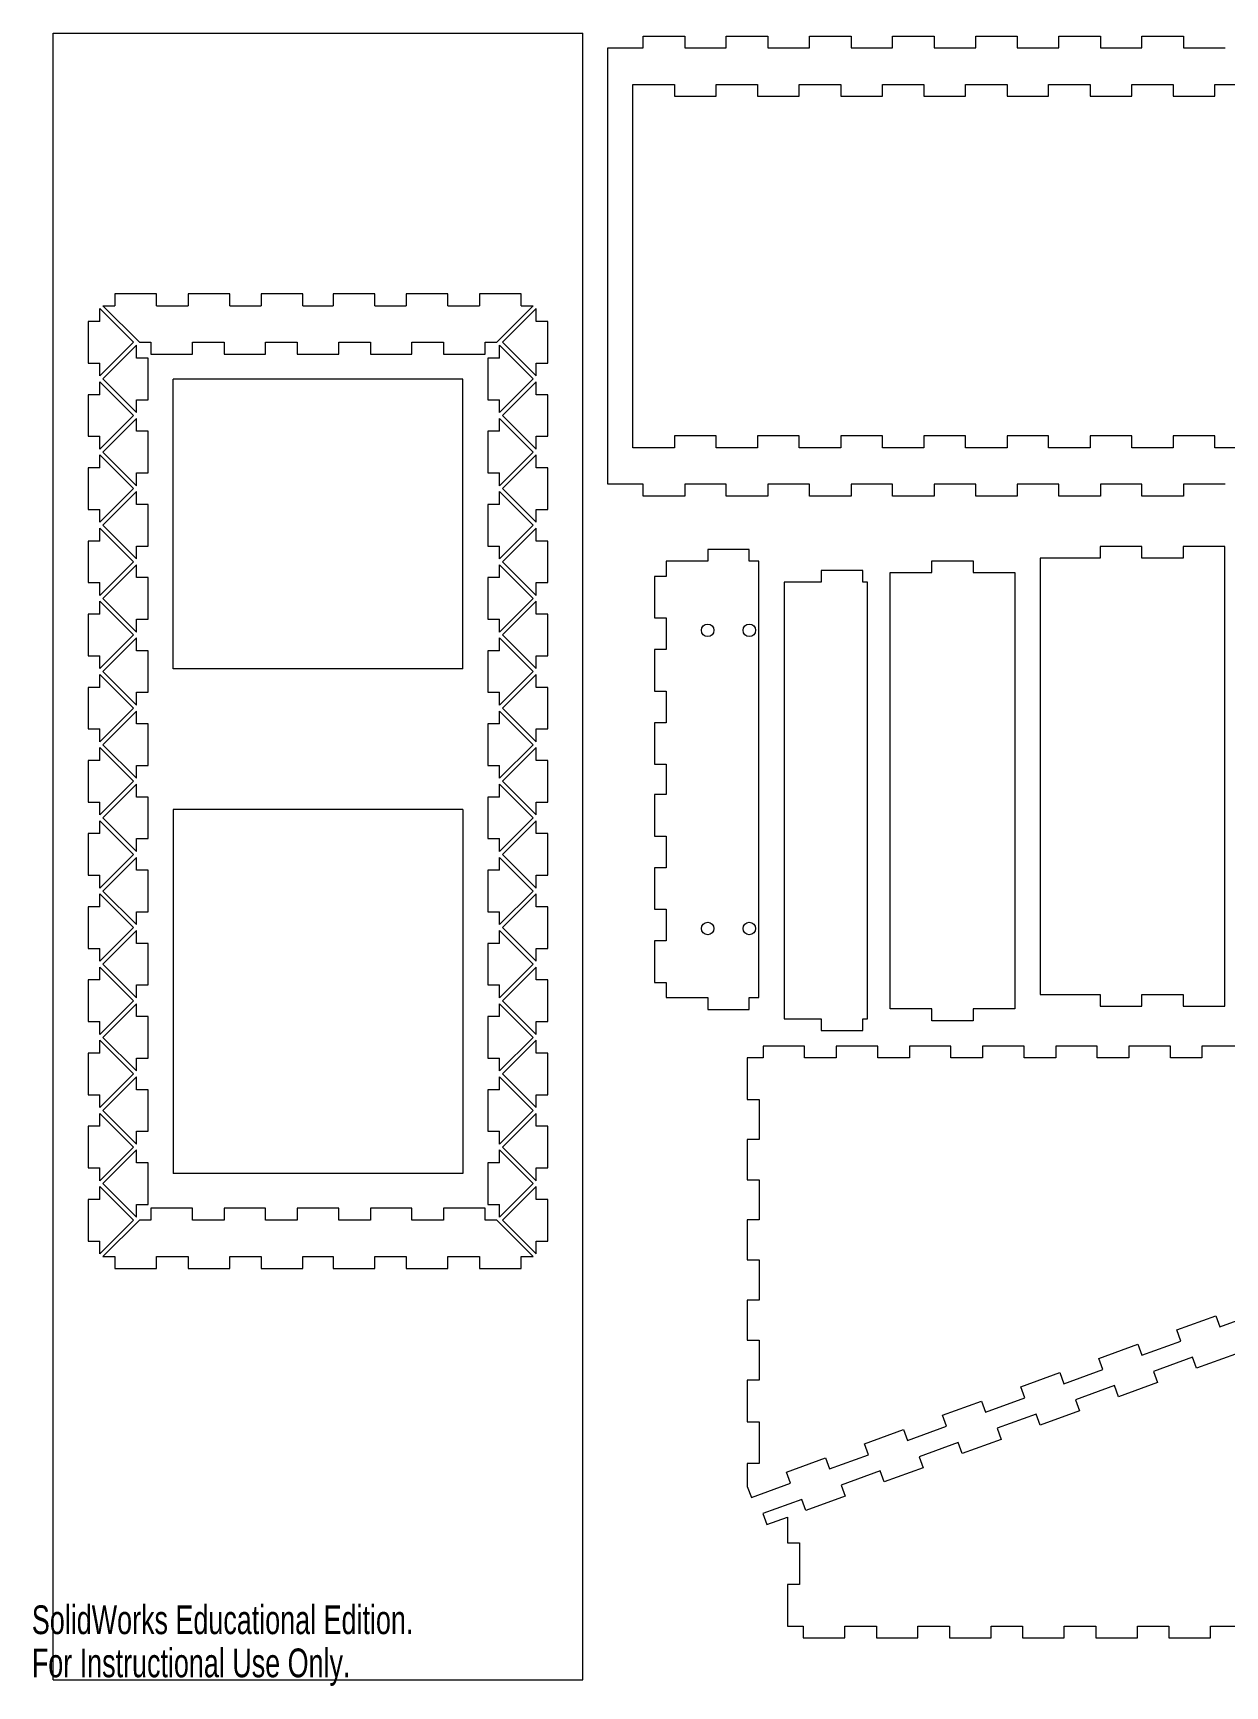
# Model space of a CAD drawing. Header units: millimetres. Extents: x 0 to 557, y 0 to 398.
# Drawn here: x 0.3 to 287.1, y -0.1 to 397.6 of the extents above; entities that cross this region are included whole.
import ezdxf

# ---------------------------------------------------------------- set-up
doc = ezdxf.new("R2010")
doc.units = ezdxf.units.MM
doc.styles.add('SLDTEXTSTYLE0', font='TXT', dxfattribs={"width": 0.7})

msp = doc.modelspace()

# ---------------------------------------------------------------- linework, layer by layer
at = {"color": 7, "linetype": 'Continuous', "lineweight": 15}
for p, q in [((5.16, 1.35), (5.16, 397.55)), ((5.16, 397.55), (132.56, 397.55)), ((132.56, 1.35), (132.56, 397.55)), ((138.59, 289), (138.59, 394)), ((138.59, 394), (147.11, 394)), ((147.11, 394), (147.11, 396.83)), ((147.11, 396.83), (157.11, 396.83)), ((157.11, 396.83), (157.11, 394)), ((157.11, 394), (167.11, 394)), ((167.11, 394), (167.11, 396.83)), ((167.11, 396.83), (177.11, 396.83)), ((177.11, 396.83), (177.11, 394)), ((177.11, 394), (187.11, 394)), ((187.11, 394), (187.11, 396.83)), ((187.11, 396.83), (197.11, 396.83)), ((197.11, 396.83), (197.11, 394)), ((197.11, 394), (207.11, 394)), ((207.11, 394), (207.11, 396.83)), ((207.11, 396.83), (217.11, 396.83)), ((217.11, 396.83), (217.11, 394)), ((217.11, 394), (227.11, 394)), ((227.11, 394), (227.11, 396.83)), ((227.11, 396.83), (237.11, 396.83)), ((237.11, 396.83), (237.11, 394)), ((237.11, 394), (247.11, 394)), ((247.11, 394), (247.11, 396.83)), ((247.11, 396.83), (257.11, 396.83)), ((257.11, 396.83), (257.11, 394)), ((257.11, 394), (267.11, 394)), ((267.11, 394), (267.11, 396.83)), ((267.11, 396.83), (277.11, 396.83)), ((277.11, 396.83), (277.11, 394)), ((277.11, 394), (287.11, 394)), ((144.65, 385.2), (154.65, 385.2)), ((144.65, 297.8), (144.65, 385.2)), ((154.65, 385.2), (154.65, 382.37)), ((154.65, 382.37), (164.65, 382.37)), ((164.65, 385.2), (174.65, 385.2)), ((164.65, 382.37), (164.65, 385.2)), ((174.65, 385.2), (174.65, 382.37)), ((174.65, 382.37), (184.65, 382.37)), ((184.65, 385.2), (194.65, 385.2)), ((184.65, 382.37), (184.65, 385.2)), ((194.65, 385.2), (194.65, 382.37)), ((194.65, 382.37), (204.65, 382.37)), ((204.65, 385.2), (214.65, 385.2)), ((204.65, 382.37), (204.65, 385.2)), ((214.65, 385.2), (214.65, 382.37)), ((214.65, 382.37), (224.65, 382.37)), ((224.65, 385.2), (234.65, 385.2)), ((224.65, 382.37), (224.65, 385.2)), ((234.65, 385.2), (234.65, 382.37)), ((234.65, 382.37), (244.65, 382.37)), ((244.65, 385.2), (254.65, 385.2)), ((244.65, 382.37), (244.65, 385.2)), ((254.65, 385.2), (254.65, 382.37)), ((254.65, 382.37), (264.65, 382.37)), ((264.65, 385.2), (274.65, 385.2)), ((264.65, 382.37), (264.65, 385.2)), ((274.65, 385.2), (274.65, 382.37)), ((274.65, 382.37), (284.65, 382.37)), ((284.65, 385.2), (294.65, 385.2)), ((284.65, 382.37), (284.65, 385.2)), ((30.01, 334.78), (20.01, 334.78)), ((20.01, 334.78), (20.01, 331.95)), ((30.01, 331.95), (30.01, 334.78)), ((47.61, 334.78), (37.61, 334.78)), ((37.61, 334.78), (37.61, 331.95)), ((47.61, 331.95), (47.61, 334.78)), ((65.21, 334.78), (55.21, 334.78)), ((55.21, 334.78), (55.21, 331.95)), ((65.21, 331.95), (65.21, 334.78)), ((82.51, 334.78), (72.51, 334.78)), ((72.51, 334.78), (72.51, 331.95)), ((82.51, 331.95), (82.51, 334.78)), ((100.11, 334.78), (90.11, 334.78)), ((90.11, 334.78), (90.11, 331.95)), ((100.11, 331.95), (100.11, 334.78)), ((117.71, 334.78), (107.71, 334.78)), ((107.71, 334.78), (107.71, 331.95)), ((117.71, 331.95), (117.71, 334.78)), ((16.36, 331.25), (24.46, 323.15)), ((16.36, 328.15), (16.36, 331.25)), ((17.07, 331.95), (25.87, 323.15)), ((17.07, 331.95), (20.01, 331.95)), ((30.01, 331.95), (37.61, 331.95)), ((47.61, 331.95), (55.21, 331.95)), ((65.21, 331.95), (72.51, 331.95)), ((82.51, 331.95), (90.11, 331.95)), ((100.11, 331.95), (107.71, 331.95)), ((120.66, 331.95), (111.86, 323.15)), ((121.36, 331.25), (113.27, 323.15)), ((117.71, 331.95), (120.66, 331.95)), ((121.36, 328.15), (121.36, 331.25)), ((16.36, 328.15), (13.53, 328.15)), ((13.53, 328.15), (13.53, 318.15)), ((124.19, 328.15), (121.36, 328.15)), ((124.19, 318.15), (124.19, 328.15)), ((24.46, 323.15), (16.36, 315.06)), ((25.16, 322.45), (17.07, 314.35)), ((25.16, 319.35), (25.16, 322.45)), ((25.87, 323.15), (28.66, 323.15)), ((28.66, 323.15), (28.66, 320.32)), ((38.66, 320.32), (38.66, 323.15)), ((38.66, 323.15), (46.26, 323.15)), ((46.26, 323.15), (46.26, 320.32)), ((56.26, 320.32), (56.26, 323.15)), ((56.26, 323.15), (63.86, 323.15)), ((63.86, 323.15), (63.86, 320.32)), ((73.86, 320.32), (73.86, 323.15)), ((73.86, 323.15), (81.46, 323.15)), ((81.46, 323.15), (81.46, 320.32)), ((91.46, 320.32), (91.46, 323.15)), ((91.46, 323.15), (99.06, 323.15)), ((99.06, 323.15), (99.06, 320.32)), ((109.06, 320.32), (109.06, 323.15)), ((109.06, 323.15), (111.86, 323.15)), ((112.56, 322.45), (120.66, 314.35)), ((112.56, 319.35), (112.56, 322.45)), ((113.27, 323.15), (121.36, 315.06)), ((13.53, 318.15), (16.36, 318.15)), ((16.36, 315.06), (16.36, 318.15)), ((27.99, 319.35), (25.16, 319.35)), ((27.99, 309.35), (27.99, 319.35)), ((28.66, 320.32), (38.66, 320.32)), ((46.26, 320.32), (56.26, 320.32)), ((63.86, 320.32), (73.86, 320.32)), ((81.46, 320.32), (91.46, 320.32)), ((99.06, 320.32), (109.06, 320.32)), ((112.56, 319.35), (109.73, 319.35)), ((109.73, 319.35), (109.73, 309.35)), ((121.36, 318.15), (124.19, 318.15)), ((121.36, 315.06), (121.36, 318.15)), ((17.07, 314.35), (25.16, 306.26)), ((34.02, 244.6), (34.02, 314.3)), ((103.71, 314.3), (34.02, 314.3)), ((103.71, 244.6), (103.71, 314.3)), ((120.66, 314.35), (112.56, 306.26)), ((16.36, 310.55), (13.53, 310.55)), ((13.53, 310.55), (13.53, 300.55)), ((16.36, 313.65), (24.46, 305.55)), ((16.36, 310.55), (16.36, 313.65)), ((121.36, 313.65), (113.27, 305.55)), ((121.36, 310.55), (121.36, 313.65)), ((124.19, 310.55), (121.36, 310.55)), ((124.19, 300.55), (124.19, 310.55)), ((25.16, 309.35), (27.99, 309.35)), ((25.16, 306.26), (25.16, 309.35)), ((109.73, 309.35), (112.56, 309.35)), ((112.56, 306.26), (112.56, 309.35)), ((24.46, 305.55), (16.36, 297.46)), ((25.16, 304.85), (17.07, 296.75)), ((25.16, 301.75), (25.16, 304.85)), ((112.56, 304.85), (120.66, 296.75)), ((112.56, 301.75), (112.56, 304.85)), ((113.27, 305.55), (121.36, 297.46)), ((13.53, 300.55), (16.36, 300.55)), ((16.36, 297.46), (16.36, 300.55)), ((27.99, 301.75), (25.16, 301.75)), ((27.99, 291.75), (27.99, 301.75)), ((112.56, 301.75), (109.73, 301.75)), ((109.73, 301.75), (109.73, 291.75)), ((121.36, 300.55), (124.19, 300.55)), ((121.36, 297.46), (121.36, 300.55)), ((154.65, 300.63), (154.65, 297.8)), ((164.65, 300.63), (154.65, 300.63)), ((164.65, 297.8), (164.65, 300.63)), ((174.65, 300.63), (174.65, 297.8)), ((184.65, 300.63), (174.65, 300.63)), ((184.65, 297.8), (184.65, 300.63)), ((194.65, 300.63), (194.65, 297.8)), ((204.65, 300.63), (194.65, 300.63)), ((204.65, 297.8), (204.65, 300.63)), ((214.65, 300.63), (214.65, 297.8)), ((224.65, 300.63), (214.65, 300.63)), ((224.65, 297.8), (224.65, 300.63)), ((234.65, 300.63), (234.65, 297.8)), ((244.65, 300.63), (234.65, 300.63)), ((244.65, 297.8), (244.65, 300.63)), ((254.65, 300.63), (254.65, 297.8)), ((264.65, 300.63), (254.65, 300.63)), ((264.65, 297.8), (264.65, 300.63)), ((274.65, 300.63), (274.65, 297.8)), ((284.65, 300.63), (274.65, 300.63)), ((284.65, 297.8), (284.65, 300.63)), ((16.36, 296.05), (24.46, 287.95)), ((16.36, 292.95), (16.36, 296.05)), ((17.07, 296.75), (25.16, 288.66)), ((120.66, 296.75), (112.56, 288.66)), ((121.36, 296.05), (113.27, 287.95)), ((121.36, 292.95), (121.36, 296.05)), ((154.65, 297.8), (144.65, 297.8)), ((174.65, 297.8), (164.65, 297.8)), ((194.65, 297.8), (184.65, 297.8)), ((214.65, 297.8), (204.65, 297.8)), ((234.65, 297.8), (224.65, 297.8)), ((254.65, 297.8), (244.65, 297.8)), ((274.65, 297.8), (264.65, 297.8)), ((294.65, 297.8), (284.65, 297.8)), ((16.36, 292.95), (13.53, 292.95)), ((13.53, 292.95), (13.53, 282.95)), ((25.16, 291.75), (27.99, 291.75)), ((25.16, 288.66), (25.16, 291.75)), ((109.73, 291.75), (112.56, 291.75)), ((112.56, 288.66), (112.56, 291.75)), ((124.19, 292.95), (121.36, 292.95)), ((124.19, 282.95), (124.19, 292.95)), ((24.46, 287.95), (16.36, 279.86)), ((25.16, 287.25), (17.07, 279.15)), ((25.16, 284.15), (25.16, 287.25)), ((112.56, 287.25), (120.66, 279.15)), ((112.56, 284.15), (112.56, 287.25)), ((113.27, 287.95), (121.36, 279.86)), ((147.11, 289), (138.59, 289)), ((147.11, 286.17), (147.11, 289)), ((167.11, 289), (157.11, 289)), ((157.11, 289), (157.11, 286.17)), ((167.11, 286.17), (167.11, 289)), ((187.11, 289), (177.11, 289)), ((177.11, 289), (177.11, 286.17)), ((187.11, 286.17), (187.11, 289)), ((207.11, 289), (197.11, 289)), ((197.11, 289), (197.11, 286.17)), ((207.11, 286.17), (207.11, 289)), ((227.11, 289), (217.11, 289)), ((217.11, 289), (217.11, 286.17)), ((227.11, 286.17), (227.11, 289)), ((247.11, 289), (237.11, 289)), ((237.11, 289), (237.11, 286.17)), ((247.11, 286.17), (247.11, 289)), ((267.11, 289), (257.11, 289)), ((257.11, 289), (257.11, 286.17)), ((267.11, 286.17), (267.11, 289)), ((287.11, 289), (277.11, 289)), ((277.11, 289), (277.11, 286.17)), ((13.53, 282.95), (16.36, 282.95)), ((16.36, 279.86), (16.36, 282.95)), ((27.99, 284.15), (25.16, 284.15)), ((27.99, 274.15), (27.99, 284.15)), ((112.56, 284.15), (109.73, 284.15)), ((109.73, 284.15), (109.73, 274.15)), ((121.36, 282.95), (124.19, 282.95)), ((121.36, 279.86), (121.36, 282.95)), ((157.11, 286.17), (147.11, 286.17)), ((177.11, 286.17), (167.11, 286.17)), ((197.11, 286.17), (187.11, 286.17)), ((217.11, 286.17), (207.11, 286.17)), ((237.11, 286.17), (227.11, 286.17)), ((257.11, 286.17), (247.11, 286.17)), ((277.11, 286.17), (267.11, 286.17)), ((16.36, 278.45), (24.46, 270.35)), ((16.36, 275.35), (16.36, 278.45)), ((17.07, 279.15), (25.16, 271.06)), ((120.66, 279.15), (112.56, 271.06)), ((121.36, 278.45), (113.27, 270.35)), ((121.36, 275.35), (121.36, 278.45)), ((16.36, 275.35), (13.53, 275.35)), ((13.53, 275.35), (13.53, 265.35)), ((124.19, 275.35), (121.36, 275.35)), ((124.19, 265.35), (124.19, 275.35)), ((25.16, 274.15), (27.99, 274.15)), ((25.16, 271.06), (25.16, 274.15)), ((109.73, 274.15), (112.56, 274.15)), ((112.56, 271.06), (112.56, 274.15)), ((152.63, 270.5), (152.63, 266.85)), ((162.63, 270.5), (152.63, 270.5)), ((162.63, 273.33), (162.63, 270.5)), ((172.63, 273.33), (162.63, 273.33)), ((172.63, 270.5), (172.63, 273.33)), ((174.97, 270.5), (172.63, 270.5)), ((174.97, 165.5), (174.97, 270.5)), ((216.52, 267.78), (216.52, 270.61)), ((216.52, 270.61), (226.52, 270.61)), ((226.52, 270.61), (226.52, 267.78)), ((242.64, 271.24), (242.64, 166.24)), ((257.07, 271.24), (242.64, 271.24)), ((257.07, 274.07), (257.07, 271.24)), ((267.07, 274.07), (257.07, 274.07)), ((267.07, 271.24), (267.07, 274.07)), ((277.07, 271.24), (267.07, 271.24)), ((277.07, 274.07), (277.07, 271.24)), ((287.07, 274.07), (277.07, 274.07)), ((287.07, 163.41), (287.07, 274.07)), ((24.46, 270.35), (16.36, 262.26)), ((25.16, 269.65), (17.07, 261.55)), ((25.16, 266.55), (25.16, 269.65)), ((27.99, 266.55), (25.16, 266.55)), ((27.99, 256.55), (27.99, 266.55)), ((112.56, 266.55), (109.73, 266.55)), ((109.73, 266.55), (109.73, 256.55)), ((112.56, 269.65), (120.66, 261.55)), ((112.56, 266.55), (112.56, 269.65)), ((113.27, 270.35), (121.36, 262.26)), ((149.8, 266.85), (149.8, 256.85)), ((152.63, 266.85), (149.8, 266.85)), ((189.97, 268.27), (189.97, 265.44)), ((199.97, 268.27), (189.97, 268.27)), ((199.97, 265.44), (199.97, 268.27)), ((206.52, 267.78), (216.52, 267.78)), ((206.52, 162.78), (206.52, 267.78)), ((226.52, 267.78), (236.52, 267.78)), ((236.52, 267.78), (236.52, 162.78)), ((13.53, 265.35), (16.36, 265.35)), ((16.36, 262.26), (16.36, 265.35)), ((121.36, 265.35), (124.19, 265.35)), ((121.36, 262.26), (121.36, 265.35)), ((181.02, 265.44), (181.02, 160.44)), ((189.97, 265.44), (181.02, 265.44)), ((201.07, 265.44), (199.97, 265.44)), ((201.07, 160.44), (201.07, 265.44)), ((16.36, 260.85), (24.46, 252.75)), ((16.36, 257.75), (16.36, 260.85)), ((17.07, 261.55), (25.16, 253.46)), ((120.66, 261.55), (112.56, 253.46)), ((121.36, 260.85), (113.27, 252.75)), ((121.36, 257.75), (121.36, 260.85)), ((16.36, 257.75), (13.53, 257.75)), ((13.53, 257.75), (13.53, 247.75)), ((25.16, 256.55), (27.99, 256.55)), ((25.16, 253.46), (25.16, 256.55)), ((109.73, 256.55), (112.56, 256.55)), ((112.56, 253.46), (112.56, 256.55)), ((124.19, 257.75), (121.36, 257.75)), ((124.19, 247.75), (124.19, 257.75)), ((149.8, 256.85), (152.63, 256.85)), ((152.63, 256.85), (152.63, 249.25)), ((24.46, 252.75), (16.36, 244.66)), ((25.16, 252.05), (17.07, 243.95)), ((25.16, 248.95), (25.16, 252.05)), ((112.56, 252.05), (120.66, 243.95)), ((112.56, 248.95), (112.56, 252.05)), ((113.27, 252.75), (121.36, 244.66)), ((13.53, 247.75), (16.36, 247.75)), ((16.36, 244.66), (16.36, 247.75)), ((27.99, 248.95), (25.16, 248.95)), ((27.99, 238.95), (27.99, 248.95)), ((112.56, 248.95), (109.73, 248.95)), ((109.73, 248.95), (109.73, 238.95)), ((121.36, 247.75), (124.19, 247.75)), ((121.36, 244.66), (121.36, 247.75)), ((149.8, 249.25), (149.8, 239.25)), ((152.63, 249.25), (149.8, 249.25)), ((16.36, 243.25), (24.46, 235.15)), ((16.36, 240.15), (16.36, 243.25)), ((17.07, 243.95), (25.16, 235.86)), ((103.71, 244.6), (34.02, 244.6)), ((120.66, 243.95), (112.56, 235.86)), ((121.36, 243.25), (113.27, 235.15)), ((121.36, 240.15), (121.36, 243.25)), ((16.36, 240.15), (13.53, 240.15)), ((13.53, 240.15), (13.53, 230.15)), ((25.16, 238.95), (27.99, 238.95)), ((25.16, 235.86), (25.16, 238.95)), ((109.73, 238.95), (112.56, 238.95)), ((112.56, 235.86), (112.56, 238.95)), ((124.19, 240.15), (121.36, 240.15)), ((124.19, 230.15), (124.19, 240.15)), ((149.8, 239.25), (152.63, 239.25)), ((152.63, 239.25), (152.63, 231.65)), ((24.46, 235.15), (16.36, 227.06)), ((113.27, 235.15), (121.36, 227.06)), ((25.16, 234.45), (17.07, 226.35)), ((25.16, 231.35), (25.16, 234.45)), ((27.99, 231.35), (25.16, 231.35)), ((27.99, 221.35), (27.99, 231.35)), ((112.56, 231.35), (109.73, 231.35)), ((109.73, 231.35), (109.73, 221.35)), ((112.56, 234.45), (120.66, 226.35)), ((112.56, 231.35), (112.56, 234.45)), ((149.8, 231.65), (149.8, 221.65)), ((152.63, 231.65), (149.8, 231.65)), ((13.53, 230.15), (16.36, 230.15)), ((16.36, 227.06), (16.36, 230.15)), ((121.36, 230.15), (124.19, 230.15)), ((121.36, 227.06), (121.36, 230.15)), ((16.36, 225.65), (24.46, 217.55)), ((16.36, 222.55), (16.36, 225.65)), ((17.07, 226.35), (25.16, 218.26)), ((120.66, 226.35), (112.56, 218.26)), ((121.36, 225.65), (113.27, 217.55)), ((121.36, 222.55), (121.36, 225.65)), ((16.36, 222.55), (13.53, 222.55)), ((13.53, 222.55), (13.53, 212.55)), ((25.16, 221.35), (27.99, 221.35)), ((25.16, 218.26), (25.16, 221.35)), ((109.73, 221.35), (112.56, 221.35)), ((112.56, 218.26), (112.56, 221.35)), ((124.19, 222.55), (121.36, 222.55)), ((124.19, 212.55), (124.19, 222.55)), ((149.8, 221.65), (152.63, 221.65)), ((152.63, 221.65), (152.63, 214.35)), ((24.46, 217.55), (16.36, 209.46)), ((25.16, 216.85), (17.07, 208.75)), ((25.16, 213.75), (25.16, 216.85)), ((112.56, 216.85), (120.66, 208.75)), ((112.56, 213.75), (112.56, 216.85)), ((113.27, 217.55), (121.36, 209.46)), ((13.53, 212.55), (16.36, 212.55)), ((16.36, 209.46), (16.36, 212.55)), ((27.99, 213.75), (25.16, 213.75)), ((27.99, 203.75), (27.99, 213.75)), ((103.71, 210.75), (34.02, 210.75)), ((34.02, 210.75), (34.02, 123.19)), ((103.71, 210.75), (103.71, 123.19)), ((112.56, 213.75), (109.73, 213.75)), ((109.73, 213.75), (109.73, 203.75)), ((121.36, 212.55), (124.19, 212.55)), ((121.36, 209.46), (121.36, 212.55)), ((149.8, 214.35), (149.8, 204.35)), ((152.63, 214.35), (149.8, 214.35)), ((16.36, 208.05), (24.46, 199.95)), ((16.36, 204.95), (16.36, 208.05)), ((17.07, 208.75), (25.16, 200.66)), ((120.66, 208.75), (112.56, 200.66)), ((121.36, 208.05), (113.27, 199.95)), ((121.36, 204.95), (121.36, 208.05)), ((16.36, 204.95), (13.53, 204.95)), ((13.53, 204.95), (13.53, 194.95)), ((25.16, 203.75), (27.99, 203.75)), ((25.16, 200.66), (25.16, 203.75)), ((109.73, 203.75), (112.56, 203.75)), ((112.56, 200.66), (112.56, 203.75)), ((124.19, 204.95), (121.36, 204.95)), ((124.19, 194.95), (124.19, 204.95)), ((149.8, 204.35), (152.63, 204.35)), ((152.63, 204.35), (152.63, 196.75)), ((24.46, 199.95), (16.36, 191.86)), ((25.16, 199.25), (17.07, 191.15)), ((25.16, 196.15), (25.16, 199.25)), ((112.56, 199.25), (120.66, 191.15)), ((112.56, 196.15), (112.56, 199.25)), ((113.27, 199.95), (121.36, 191.86)), ((13.53, 194.95), (16.36, 194.95)), ((16.36, 191.86), (16.36, 194.95)), ((27.99, 196.15), (25.16, 196.15)), ((27.99, 186.15), (27.99, 196.15)), ((112.56, 196.15), (109.73, 196.15)), ((109.73, 196.15), (109.73, 186.15)), ((121.36, 194.95), (124.19, 194.95)), ((121.36, 191.86), (121.36, 194.95)), ((149.8, 196.75), (149.8, 186.75)), ((152.63, 196.75), (149.8, 196.75)), ((17.07, 191.15), (25.16, 183.06)), ((120.66, 191.15), (112.56, 183.06)), ((16.36, 187.35), (13.53, 187.35)), ((13.53, 187.35), (13.53, 177.35)), ((16.36, 190.45), (24.46, 182.35)), ((16.36, 187.35), (16.36, 190.45)), ((121.36, 190.45), (113.27, 182.35)), ((121.36, 187.35), (121.36, 190.45)), ((124.19, 187.35), (121.36, 187.35)), ((124.19, 177.35), (124.19, 187.35)), ((25.16, 186.15), (27.99, 186.15)), ((25.16, 183.06), (25.16, 186.15)), ((109.73, 186.15), (112.56, 186.15)), ((112.56, 183.06), (112.56, 186.15)), ((149.8, 186.75), (152.63, 186.75)), ((152.63, 186.75), (152.63, 179.15)), ((24.46, 182.35), (16.36, 174.26)), ((25.16, 181.65), (17.07, 173.55)), ((25.16, 178.55), (25.16, 181.65)), ((112.56, 181.65), (120.66, 173.55)), ((112.56, 178.55), (112.56, 181.65)), ((113.27, 182.35), (121.36, 174.26)), ((149.8, 179.15), (149.8, 169.15)), ((152.63, 179.15), (149.8, 179.15)), ((13.53, 177.35), (16.36, 177.35)), ((16.36, 174.26), (16.36, 177.35)), ((27.99, 178.55), (25.16, 178.55)), ((27.99, 168.55), (27.99, 178.55)), ((112.56, 178.55), (109.73, 178.55)), ((109.73, 178.55), (109.73, 168.55)), ((121.36, 177.35), (124.19, 177.35)), ((121.36, 174.26), (121.36, 177.35)), ((16.36, 172.85), (24.46, 164.75)), ((16.36, 169.75), (16.36, 172.85)), ((17.07, 173.55), (25.16, 165.46)), ((120.66, 173.55), (112.56, 165.46)), ((121.36, 172.85), (113.27, 164.75)), ((121.36, 169.75), (121.36, 172.85)), ((16.36, 169.75), (13.53, 169.75)), ((13.53, 169.75), (13.53, 159.75)), ((25.16, 168.55), (27.99, 168.55)), ((25.16, 165.46), (25.16, 168.55)), ((109.73, 168.55), (112.56, 168.55)), ((112.56, 165.46), (112.56, 168.55)), ((124.19, 169.75), (121.36, 169.75)), ((124.19, 159.75), (124.19, 169.75)), ((149.8, 169.15), (152.63, 169.15)), ((152.63, 169.15), (152.63, 165.5)), ((24.46, 164.75), (16.36, 156.66)), ((25.16, 164.05), (17.07, 155.95)), ((25.16, 160.95), (25.16, 164.05)), ((112.56, 164.05), (120.66, 155.95)), ((112.56, 160.95), (112.56, 164.05)), ((113.27, 164.75), (121.36, 156.66)), ((152.63, 165.5), (162.63, 165.5)), ((162.63, 165.5), (162.63, 162.67)), ((172.63, 165.5), (174.97, 165.5)), ((172.63, 162.67), (172.63, 165.5)), ((242.64, 166.24), (257.07, 166.24)), ((257.07, 166.24), (257.07, 163.41)), ((257.07, 163.41), (267.07, 163.41)), ((267.07, 166.24), (277.07, 166.24)), ((267.07, 163.41), (267.07, 166.24)), ((277.07, 166.24), (277.07, 163.41)), ((277.07, 163.41), (287.07, 163.41)), ((13.53, 159.75), (16.36, 159.75)), ((16.36, 156.66), (16.36, 159.75)), ((27.99, 160.95), (25.16, 160.95)), ((27.99, 150.95), (27.99, 160.95)), ((112.56, 160.95), (109.73, 160.95)), ((109.73, 160.95), (109.73, 150.95)), ((121.36, 159.75), (124.19, 159.75)), ((121.36, 156.66), (121.36, 159.75)), ((162.63, 162.67), (172.63, 162.67)), ((181.02, 160.44), (189.97, 160.44)), ((189.97, 160.44), (189.97, 157.61)), ((199.97, 160.44), (201.07, 160.44)), ((199.97, 157.61), (199.97, 160.44)), ((216.52, 162.78), (206.52, 162.78)), ((216.52, 159.95), (216.52, 162.78)), ((226.52, 159.95), (216.52, 159.95)), ((236.52, 162.78), (226.52, 162.78)), ((226.52, 162.78), (226.52, 159.95)), ((16.36, 155.25), (24.46, 147.15)), ((16.36, 152.15), (16.36, 155.25)), ((17.07, 155.95), (25.16, 147.86)), ((120.66, 155.95), (112.56, 147.86)), ((121.36, 155.25), (113.27, 147.15)), ((121.36, 152.15), (121.36, 155.25)), ((189.97, 157.61), (199.97, 157.61)), ((16.36, 152.15), (13.53, 152.15)), ((13.53, 152.15), (13.53, 142.15)), ((124.19, 152.15), (121.36, 152.15)), ((124.19, 142.15), (124.19, 152.15)), ((175.96, 153.83), (175.96, 151)), ((185.96, 153.83), (175.96, 153.83)), ((185.96, 151), (185.96, 153.83)), ((193.56, 153.83), (193.56, 151)), ((203.56, 153.83), (193.56, 153.83)), ((203.56, 151), (203.56, 153.83)), ((211.16, 153.83), (211.16, 151)), ((221.16, 153.83), (211.16, 153.83)), ((221.16, 151), (221.16, 153.83)), ((228.76, 153.83), (228.76, 151)), ((238.76, 153.83), (228.76, 153.83)), ((238.76, 151), (238.76, 153.83)), ((246.36, 153.83), (246.36, 151)), ((256.36, 153.83), (246.36, 153.83)), ((256.36, 151), (256.36, 153.83)), ((263.96, 153.83), (263.96, 151)), ((273.96, 153.83), (263.96, 153.83)), ((273.96, 151), (273.96, 153.83)), ((281.56, 153.83), (281.56, 151)), ((291.56, 153.83), (281.56, 153.83)), ((24.46, 147.15), (16.36, 139.06)), ((25.16, 150.95), (27.99, 150.95)), ((25.16, 147.86), (25.16, 150.95)), ((109.73, 150.95), (112.56, 150.95)), ((112.56, 147.86), (112.56, 150.95)), ((113.27, 147.15), (121.36, 139.06)), ((172.16, 151), (172.16, 141)), ((175.96, 151), (172.16, 151)), ((193.56, 151), (185.96, 151)), ((211.16, 151), (203.56, 151)), ((228.76, 151), (221.16, 151)), ((246.36, 151), (238.76, 151)), ((263.96, 151), (256.36, 151)), ((281.56, 151), (273.96, 151)), ((25.16, 146.45), (17.07, 138.35)), ((25.16, 143.35), (25.16, 146.45)), ((27.99, 143.35), (25.16, 143.35)), ((27.99, 133.35), (27.99, 143.35)), ((112.56, 143.35), (109.73, 143.35)), ((109.73, 143.35), (109.73, 133.35)), ((112.56, 146.45), (120.66, 138.35)), ((112.56, 143.35), (112.56, 146.45)), ((13.53, 142.15), (16.36, 142.15)), ((16.36, 139.06), (16.36, 142.15)), ((121.36, 142.15), (124.19, 142.15)), ((121.36, 139.06), (121.36, 142.15)), ((172.16, 141), (174.99, 141)), ((174.99, 141), (174.99, 131.35)), ((16.36, 137.65), (24.46, 129.55)), ((16.36, 134.55), (16.36, 137.65)), ((17.07, 138.35), (25.16, 130.26)), ((120.66, 138.35), (112.56, 130.26)), ((121.36, 137.65), (113.27, 129.55)), ((121.36, 134.55), (121.36, 137.65)), ((16.36, 134.55), (13.53, 134.55)), ((13.53, 134.55), (13.53, 124.55)), ((25.16, 133.35), (27.99, 133.35)), ((25.16, 130.26), (25.16, 133.35)), ((109.73, 133.35), (112.56, 133.35)), ((112.56, 130.26), (112.56, 133.35)), ((124.19, 134.55), (121.36, 134.55)), ((124.19, 124.55), (124.19, 134.55)), ((172.16, 131.35), (172.16, 121.7)), ((174.99, 131.35), (172.16, 131.35)), ((24.46, 129.55), (16.36, 121.46)), ((25.16, 128.85), (17.07, 120.75)), ((25.16, 125.75), (25.16, 128.85)), ((112.56, 128.85), (120.66, 120.75)), ((112.56, 125.75), (112.56, 128.85)), ((113.27, 129.55), (121.36, 121.46)), ((13.53, 124.55), (16.36, 124.55)), ((16.36, 121.46), (16.36, 124.55)), ((27.99, 125.75), (25.16, 125.75)), ((27.99, 115.75), (27.99, 125.75)), ((112.56, 125.75), (109.73, 125.75)), ((109.73, 125.75), (109.73, 115.75)), ((121.36, 124.55), (124.19, 124.55)), ((121.36, 121.46), (121.36, 124.55)), ((16.36, 120.05), (24.46, 111.99)), ((16.36, 116.95), (16.36, 120.05)), ((17.07, 120.75), (25.16, 112.7)), ((103.71, 123.19), (34.02, 123.19)), ((120.66, 120.75), (112.56, 112.7)), ((121.36, 120.05), (113.27, 111.99)), ((121.36, 116.95), (121.36, 120.05)), ((172.16, 121.7), (174.99, 121.7)), ((174.99, 121.7), (174.99, 112.05)), ((16.36, 116.95), (13.53, 116.95)), ((13.53, 116.95), (13.53, 106.95)), ((25.16, 115.75), (27.99, 115.75)), ((25.16, 112.7), (25.16, 115.75)), ((109.73, 115.75), (112.56, 115.75)), ((112.56, 112.7), (112.56, 115.75)), ((124.19, 116.95), (121.36, 116.95)), ((124.19, 106.95), (124.19, 116.95)), ((24.46, 111.99), (16.36, 103.9)), ((25.87, 111.99), (17.07, 103.19)), ((28.66, 111.99), (25.87, 111.99)), ((38.66, 114.82), (28.66, 114.82)), ((28.66, 114.82), (28.66, 111.99)), ((38.66, 111.99), (38.66, 114.82)), ((46.26, 111.99), (38.66, 111.99)), ((56.26, 114.82), (46.26, 114.82)), ((46.26, 114.82), (46.26, 111.99)), ((56.26, 111.99), (56.26, 114.82)), ((63.86, 111.99), (56.26, 111.99)), ((73.86, 114.82), (63.86, 114.82)), ((63.86, 114.82), (63.86, 111.99)), ((73.86, 111.99), (73.86, 114.82)), ((81.46, 111.99), (73.86, 111.99)), ((91.46, 114.82), (81.46, 114.82)), ((81.46, 114.82), (81.46, 111.99)), ((91.46, 111.99), (91.46, 114.82)), ((99.06, 111.99), (91.46, 111.99)), ((109.06, 114.82), (99.06, 114.82)), ((99.06, 114.82), (99.06, 111.99)), ((109.06, 111.99), (109.06, 114.82)), ((111.86, 111.99), (109.06, 111.99)), ((111.86, 111.99), (120.66, 103.19)), ((113.27, 111.99), (121.36, 103.9)), ((172.16, 112.05), (172.16, 102.4)), ((174.99, 112.05), (172.16, 112.05)), ((13.53, 106.95), (16.36, 106.95)), ((16.36, 103.9), (16.36, 106.95)), ((121.36, 106.95), (124.19, 106.95)), ((121.36, 103.9), (121.36, 106.95)), ((17.07, 103.19), (20.01, 103.19)), ((20.01, 103.19), (20.01, 100.36)), ((20.01, 100.36), (30.01, 100.36)), ((30.01, 100.36), (30.01, 103.19)), ((30.01, 103.19), (37.61, 103.19)), ((37.61, 103.19), (37.61, 100.36)), ((37.61, 100.36), (47.61, 100.36)), ((47.61, 100.36), (47.61, 103.19)), ((47.61, 103.19), (55.21, 103.19)), ((55.21, 103.19), (55.21, 100.36)), ((55.21, 100.36), (65.21, 100.36)), ((65.21, 100.36), (65.21, 103.19)), ((65.21, 103.19), (72.51, 103.19)), ((72.51, 103.19), (72.51, 100.36)), ((72.51, 100.36), (82.51, 100.36)), ((82.51, 100.36), (82.51, 103.19)), ((82.51, 103.19), (90.11, 103.19)), ((90.11, 103.19), (90.11, 100.36)), ((90.11, 100.36), (100.11, 100.36)), ((100.11, 100.36), (100.11, 103.19)), ((100.11, 103.19), (107.71, 103.19)), ((107.71, 103.19), (107.71, 100.36)), ((107.71, 100.36), (117.71, 100.36)), ((117.71, 100.36), (117.71, 103.19)), ((117.71, 103.19), (120.66, 103.19)), ((172.16, 102.4), (174.99, 102.4)), ((174.99, 102.4), (174.99, 92.75)), ((172.16, 92.75), (172.16, 83.09)), ((174.99, 92.75), (172.16, 92.75)), ((275.53, 85.55), (284.92, 88.97)), ((284.92, 88.97), (285.89, 86.31)), ((285.89, 86.31), (295.29, 89.73)), ((276.49, 82.89), (275.53, 85.55)), ((172.16, 83.09), (174.99, 83.09)), ((174.99, 83.09), (174.99, 73.44)), ((256.73, 78.71), (266.13, 82.13)), ((266.13, 82.13), (267.1, 79.47)), ((267.1, 79.47), (276.49, 82.89)), ((289.64, 79.76), (280.25, 76.34)), ((248.3, 72.63), (257.7, 76.05)), ((257.7, 76.05), (256.73, 78.71)), ((279.28, 79), (269.88, 75.58)), ((269.88, 75.58), (270.85, 72.92)), ((280.25, 76.34), (279.28, 79)), ((172.16, 73.44), (172.16, 63.44)), ((174.99, 73.44), (172.16, 73.44)), ((237.94, 71.87), (247.34, 75.29)), ((238.91, 69.21), (237.94, 71.87)), ((247.34, 75.29), (248.3, 72.63)), ((260.49, 72.16), (251.09, 68.74)), ((261.45, 69.5), (260.49, 72.16)), ((270.85, 72.92), (261.45, 69.5)), ((219.15, 65.03), (228.54, 68.45)), ((228.54, 68.45), (229.51, 65.79)), ((229.51, 65.79), (238.91, 69.21)), ((251.09, 68.74), (252.06, 66.08)), ((220.11, 62.37), (219.15, 65.03)), ((241.69, 65.32), (232.29, 61.9)), ((242.66, 62.66), (241.69, 65.32)), ((252.06, 66.08), (242.66, 62.66)), ((172.16, 63.44), (174.99, 63.44)), ((174.99, 63.44), (174.99, 53.44)), ((200.35, 58.19), (209.75, 61.61)), ((209.75, 61.61), (210.72, 58.95)), ((210.72, 58.95), (220.11, 62.37)), ((232.29, 61.9), (233.26, 59.24)), ((201.32, 55.53), (200.35, 58.19)), ((222.9, 58.48), (213.5, 55.06)), ((223.87, 55.82), (222.9, 58.48)), ((233.26, 59.24), (223.87, 55.82)), ((172.16, 53.44), (172.16, 47.93)), ((174.99, 53.44), (172.16, 53.44)), ((181.56, 51.35), (190.95, 54.77)), ((190.95, 54.77), (191.92, 52.11)), ((191.92, 52.11), (201.32, 55.53)), ((214.47, 52.4), (205.07, 48.98)), ((213.5, 55.06), (214.47, 52.4)), ((172.16, 47.93), (173.13, 45.27)), ((173.13, 45.27), (182.53, 48.69)), ((182.53, 48.69), (181.56, 51.35)), ((204.1, 51.64), (194.71, 48.22)), ((194.71, 48.22), (195.68, 45.56)), ((205.07, 48.98), (204.1, 51.64)), ((185.31, 44.8), (175.91, 41.38)), ((186.28, 42.14), (185.31, 44.8)), ((195.68, 45.56), (186.28, 42.14)), ((175.91, 41.38), (176.88, 38.72)), ((176.88, 38.72), (181.85, 40.53)), ((181.85, 40.53), (181.85, 34.31)), ((181.85, 34.31), (184.68, 34.31)), ((184.68, 34.31), (184.68, 24.31)), ((181.85, 24.31), (181.85, 14.31)), ((184.68, 24.31), (181.85, 24.31)), ((181.85, 14.31), (185.61, 14.31)), ((185.61, 14.31), (185.61, 11.48)), ((195.61, 14.31), (203.21, 14.31)), ((195.61, 11.48), (195.61, 14.31)), ((203.21, 14.31), (203.21, 11.48)), ((213.21, 14.31), (220.81, 14.31)), ((213.21, 11.48), (213.21, 14.31)), ((220.81, 14.31), (220.81, 11.48)), ((230.81, 14.31), (238.41, 14.31)), ((230.81, 11.48), (230.81, 14.31)), ((238.41, 14.31), (238.41, 11.48)), ((248.41, 14.31), (256.01, 14.31)), ((248.41, 11.48), (248.41, 14.31)), ((256.01, 14.31), (256.01, 11.48)), ((266.01, 14.31), (273.61, 14.31)), ((266.01, 11.48), (266.01, 14.31)), ((273.61, 14.31), (273.61, 11.48)), ((283.61, 14.31), (291.21, 14.31)), ((283.61, 11.48), (283.61, 14.31)), ((185.61, 11.48), (195.61, 11.48)), ((203.21, 11.48), (213.21, 11.48)), ((220.81, 11.48), (230.81, 11.48)), ((238.41, 11.48), (248.41, 11.48)), ((256.01, 11.48), (266.01, 11.48)), ((273.61, 11.48), (283.61, 11.48)), ((5.16, 1.35), (132.56, 1.35))]:
    msp.add_line(p, q, dxfattribs=at)
for centre in [(162.63, 253.87), (172.63, 253.87), (162.63, 182.13), (172.63, 182.13)]:
    msp.add_circle(centre, 1.5, dxfattribs=at)

# ---------------------------------------------------------------- texts
at = {"color": 7, "linetype": 'Continuous', "char_height": 6.92, "attachment_point": 1, "style": 'SLDTEXTSTYLE0'}
for s, insert in [('SolidWorks Educational Edition.', (0, 19.3)), ('For Instructional Use Only.', (0, 8.92))]:
    msp.add_mtext(s, dxfattribs=dict(at, insert=insert))

doc.saveas('drawing.dxf')
